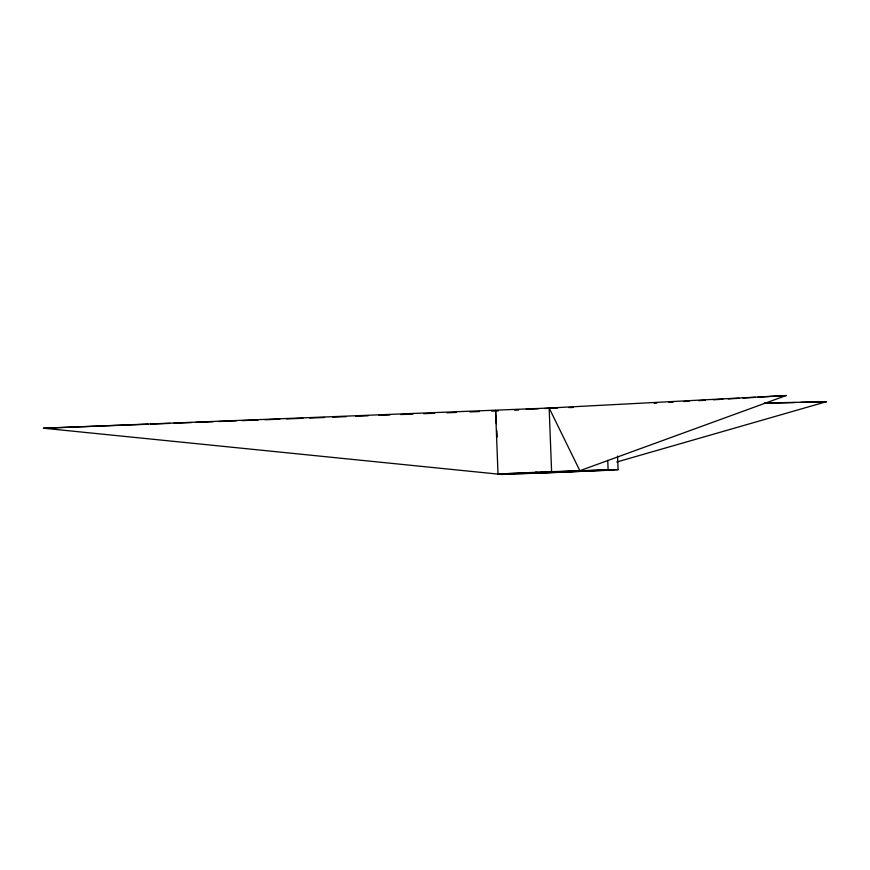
<?xml version="1.0" encoding="UTF-8"?>
<svg xmlns="http://www.w3.org/2000/svg" width="870" height="870" viewBox="0 0 870 870"><rect width="100%" height="100%" fill="white"/><g stroke="black" fill="none" stroke-linecap="round" stroke-linejoin="round"><path stroke-width="1.3" d="M617.559 456.108L618.081 469.648L551.602 471.671L549.155 408.03L786.208 395.535L579.855 470.713L549.155 408.03L43.5 428.214L499.456 474.248M616.786 462.003L826.5 401.679L764.241 403.071M618.081 469.648L540.868 473.182L498.01 474.03L495.563 410.39L496.368 423.69M654.175 403.278L656.861 403.114M668.986 402.408L673.032 402.168M683.809 401.538L689.203 401.222M698.632 400.668L705.363 400.276M713.454 399.798L722.883 399.243M728.266 398.928L739.054 398.297M743.089 398.058L755.214 397.351M757.911 397.188L786.208 395.535M526.187 409.313L538.671 408.737M537.073 472.247L498.01 474.03L608.108 469.756L607.749 460.273M544.772 408.487L557.703 407.986M535.246 472.323L551.602 471.671M43.5 428.214L148.074 424.223M150.793 424.114L169.802 423.385M173.88 423.233L191.53 422.559M195.609 422.407L213.259 421.732M218.696 421.526L236.357 420.852M241.784 420.645L258.085 420.014M264.871 419.753L279.814 419.188M286.6 418.927L302.901 418.307M309.687 418.046L324.63 417.48M332.775 417.165L346.358 416.643M355.863 416.284L368.086 415.816M378.95 415.403L389.814 414.99M400.678 414.566L412.902 414.098M423.777 413.685L434.641 413.272M446.865 412.804L456.369 412.445M469.952 411.923L479.457 411.564M491.68 411.097L498.466 410.836M514.583 410.205L518.607 410.053M500.913 474.465L611.023 470.191M568.969 407.595L573.515 407.443M768.123 403.234L795.278 402.516M800.704 402.364L826.5 401.679M496.781 430.346L497.183 437.001M523.435 473.247L522.729 473.345L586.293 470.877L523.435 473.247"/></g></svg>
